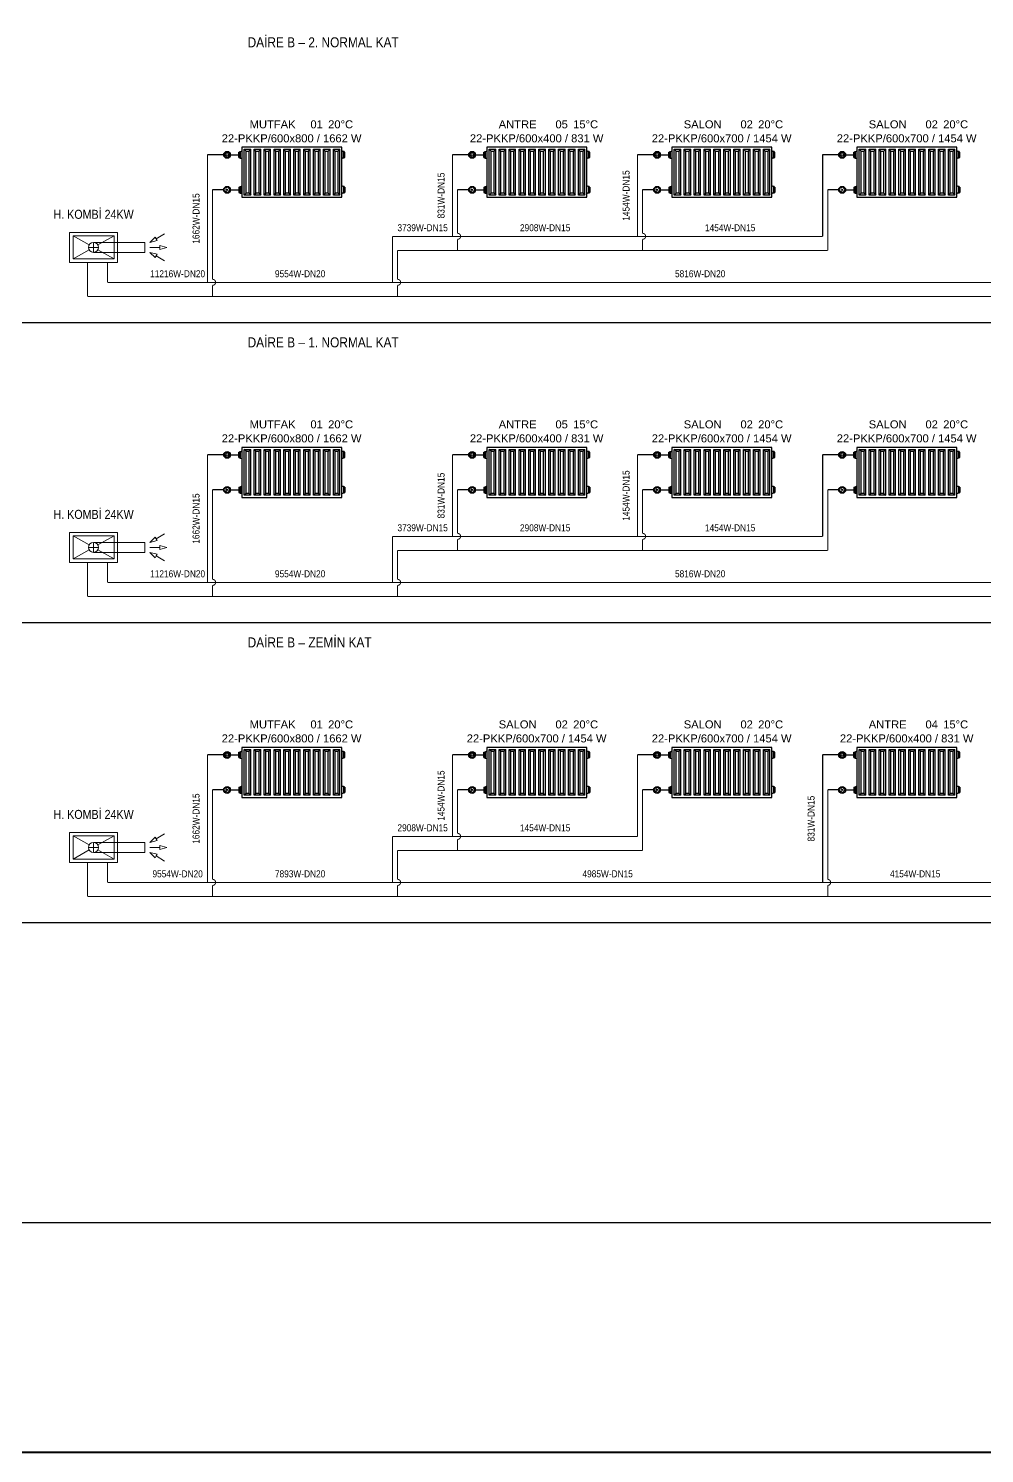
# Model space of a CAD drawing. Header units: centimetres. Extents: x -61 to 10101, y -10239 to 1521.
# Drawn here: x 3151 to 4107, y -4431 to -3006 of the extents above; entities that cross this region are included whole.
import ezdxf
from ezdxf.enums import TextEntityAlignment as Align

# ---------------------------------------------------------------- set-up
doc = ezdxf.new("R2010")
doc.units = ezdxf.units.CM
doc.linetypes.add('DASHED', pattern=[1.524, 1.27, -0.254])
doc.linetypes.add('ISITMA DONUS HATTI', pattern=[1.66, 1.57, -0.02, -0.07])
for name, color, linetype in [('MTY-ISITMA-DONUS-BORU', 30, 'ISITMA DONUS HATTI'), ('MTY-ISITMA-GIDIS-BORU', 10, 'Continuous'), ('MTY-RADYATÖR', 2, 'Continuous'), ('MTY-TEFRIS', 15, 'Continuous'), ('ROTAS-CIHAZ', 135, 'Continuous'), ('ROTAS-ISITMA-CAP', 41, 'Continuous'), ('ROTAS-ISITMA-DONUS', 30, 'DASHED'), ('ROTAS-ISITMA-GIDIS', 10, 'Continuous'), ('ROTAS-KAT-BANDI', 8, 'Continuous'), ('ROTAS-MASKE', 7, 'Continuous'), ('ROTAS-PAFTA', 7, 'Continuous'), ('ROTAS-RADYATOR', 2, 'Continuous'), ('ROTAS-YAZI', 7, 'Continuous')]:
    doc.layers.add(name, color=color, linetype=linetype)
doc.styles.add('MTYCAPLT', font='arial.ttf', dxfattribs={"width": 0.65, "height": 1})
doc.styles.add('ROTAS', font='arial.ttf')

# ---------------------------------------------------------------- blocks, each defined once
blk = doc.blocks.new('MTY-KOMBİ')
at = {"layer": 'MTY-TEFRIS', "color": 7, "lineweight": 20, "ltscale": 40}
for p, q in [((95, 28.6), (86.4, 23.6)), ((23.9, 20), (75.3, 20)), ((75.3, 20), (75.3, 10)), ((85.4, 25.3), (80.3, 20)), ((87.4, 21.8), (80.3, 20)), ((80.3, 15), (90.3, 15)), ((86.4, 23.6), (85.4, 25.3)), ((86.4, 23.6), (87.4, 21.8)), ((90.3, 15), (90.3, 17)), ((90.3, 17), (97.3, 15)), ((90.3, 15), (90.3, 13)), ((90.3, 13), (97.3, 15)), ((23.9, 10), (75.3, 10)), ((87.4, 8.2), (80.3, 10)), ((85.4, 4.7), (80.3, 10)), ((86.4, 6.5), (85.4, 4.7)), ((86.4, 6.5), (87.4, 8.2)), ((95, 1.4), (86.4, 6.5))]:
    blk.add_line(p, q, dxfattribs=at)
at = {"layer": 'MTY-TEFRIS', "color": 1, "lineweight": 20, "ltscale": 40}
for p, q in [((19.5, 17.5), (3.4, 26.6)), ((18.9, 15), (28.9, 15)), ((23.9, 20), (23.9, 10)), ((44.4, 26.6), (28.2, 17.5)), ((19.5, 12.5), (3.4, 3.4)), ((44.4, 3.4), (28.2, 12.5))]:
    blk.add_line(p, q, dxfattribs=at)
at = {"layer": 'MTY-TEFRIS', "color": 7, "lineweight": 20, "ltscale": 40}
blk.add_lwpolyline([(0, 0), (47.8, 0), (47.8, 30), (0, 30)], close=True, dxfattribs=at)
at = {"layer": 'MTY-TEFRIS', "color": 1, "lineweight": 20, "ltscale": 40}
blk.add_lwpolyline([(3.4, 3.4), (44.4, 3.4), (44.4, 26.6), (3.4, 26.6)], close=True, dxfattribs=at)
at = {"layer": 'MTY-TEFRIS', "color": 7, "lineweight": 20, "ltscale": 40}
blk.add_circle((23.9, 15), 5, dxfattribs=at)
blk = doc.blocks.new('MTY-RADYATOR KOLON')
at = {"layer": 'MTY-ISITMA-DONUS-BORU'}
for p, q in [((11, 22.5), (0, 22.5)), ((17.9, 22.5), (26.3, 22.5))]:
    blk.add_line(p, q, dxfattribs=at)
at = {"layer": 'MTY-ISITMA-GIDIS-BORU'}
for p, q in [((11, 57.5), (-5, 57.5)), ((17.9, 57.5), (26.3, 57.5))]:
    blk.add_line(p, q, dxfattribs=at)
at = {"layer": 'MTY-RADYATÖR', "color": 15}
for p, q in [((11.7, 57.5), (12.5, 57.5)), ((12.3, 58.4), (11.9, 58.5)), ((12.8, 59.1), (12.5, 59.4)), ((13.4, 60), (13.6, 59.6)), ((14.5, 60.2), (14.5, 59.4)), ((15.5, 60), (15.3, 59.6)), ((16.1, 59.1), (16.4, 59.4)), ((17.2, 57.5), (16.4, 57.5)), ((16.6, 58.4), (17, 58.5)), ((26.3, 60.2), (27.2, 60.2)), ((26.3, 58.8), (26.3, 60.2)), ((26.3, 58.8), (27.2, 58.8)), ((26.3, 56.2), (26.3, 58.8)), ((27.2, 60.2), (27.2, 60.7)), ((27.2, 60.7), (27.8, 60.7)), ((27.2, 58.8), (27.2, 60.2)), ((27.2, 56.2), (27.2, 58.8)), ((27.8, 60.9), (28.8, 61)), ((27.8, 60.7), (27.8, 60.9)), ((27.8, 54.3), (27.8, 60.7)), ((31.6, 17.2), (31.6, 63)), ((31.6, 63), (38.2, 63)), ((33.4, 61.3), (31.6, 63)), ((33.4, 19), (33.4, 61.3)), ((33.4, 61.3), (36.5, 61.3)), ((36.5, 61.3), (38.2, 63)), ((36.5, 19), (36.5, 61.3)), ((38.2, 17.2), (38.2, 63)), ((41.5, 17.2), (41.5, 63)), ((43.3, 61.3), (41.5, 63)), ((41.5, 63), (48.1, 63)), ((43.3, 19), (43.3, 61.3)), ((43.3, 61.3), (46.4, 61.3)), ((46.4, 61.3), (48.1, 63)), ((46.4, 19), (46.4, 61.3)), ((48.1, 17.2), (48.1, 63)), ((51.5, 17.2), (51.5, 63)), ((53.2, 61.3), (51.5, 63)), ((51.5, 63), (58, 63)), ((53.2, 19), (53.2, 61.3)), ((53.2, 61.3), (56.3, 61.3)), ((56.3, 61.3), (58, 63)), ((56.3, 19), (56.3, 61.3)), ((58, 17.2), (58, 63)), ((61.4, 17.2), (61.4, 63)), ((61.4, 63), (67.9, 63)), ((63.1, 61.3), (61.4, 63)), ((63.1, 19), (63.1, 61.3)), ((63.1, 61.3), (66.2, 61.3)), ((66.2, 61.3), (67.9, 63)), ((66.2, 19), (66.2, 61.3)), ((67.9, 17.2), (67.9, 63)), ((71.3, 17.2), (71.3, 63)), ((71.3, 63), (77.8, 63)), ((73, 61.3), (71.3, 63)), ((73, 19), (73, 61.3)), ((73, 61.3), (76.1, 61.3)), ((76.1, 61.3), (77.8, 63)), ((76.1, 19), (76.1, 61.3)), ((77.8, 17.2), (77.8, 63)), ((81.2, 17.2), (81.2, 63)), ((81.2, 63), (87.7, 63)), ((82.9, 61.3), (81.2, 63)), ((82.9, 19), (82.9, 61.3)), ((82.9, 61.3), (86, 61.3)), ((86, 61.3), (87.7, 63)), ((86, 19), (86, 61.3)), ((87.7, 17.2), (87.7, 63)), ((91.1, 17.2), (91.1, 63)), ((91.1, 63), (97.6, 63)), ((92.8, 61.3), (91.1, 63)), ((92.8, 19), (92.8, 61.3)), ((92.8, 61.3), (95.9, 61.3)), ((95.9, 61.3), (97.6, 63)), ((95.9, 19), (95.9, 61.3)), ((97.6, 17.2), (97.6, 63)), ((101, 17.2), (101, 63)), ((101, 63), (107.5, 63)), ((102.7, 61.3), (101, 63)), ((102.7, 19), (102.7, 61.3)), ((102.7, 61.3), (105.8, 61.3)), ((105.8, 61.3), (107.5, 63)), ((105.8, 19), (105.8, 61.3)), ((107.5, 17.2), (107.5, 63)), ((110.9, 17.2), (110.9, 63)), ((110.9, 63), (117.4, 63)), ((112.6, 61.3), (110.9, 63)), ((112.6, 19), (112.6, 61.3)), ((112.6, 61.3), (115.7, 61.3)), ((115.7, 61.3), (117.4, 63)), ((115.7, 19), (115.7, 61.3)), ((117.4, 17.2), (117.4, 63)), ((120.8, 17.2), (120.8, 63)), ((120.8, 63), (127.3, 63)), ((122.5, 61.3), (120.8, 63)), ((122.5, 19), (122.5, 61.3)), ((122.5, 61.3), (125.6, 61.3)), ((125.6, 61.3), (127.3, 63)), ((125.6, 19), (125.6, 61.3)), ((127.3, 17.2), (127.3, 63)), ((130.8, 60.9), (129.8, 61)), ((130.8, 60.7), (130.8, 60.9)), ((130.8, 54.3), (130.8, 60.7)), ((131.4, 60.7), (130.8, 60.7)), ((131.4, 60.2), (131.4, 60.7)), ((132.3, 60.2), (131.4, 60.2)), ((131.4, 58.8), (131.4, 60.2)), ((132.3, 58.8), (131.4, 58.8)), ((131.4, 56.2), (131.4, 58.8)), ((132.3, 58.8), (132.3, 60.2)), ((132.3, 56.2), (132.3, 58.8)), ((12.3, 56.6), (11.9, 56.5)), ((12.8, 55.9), (12.5, 55.6)), ((13.4, 55), (13.6, 55.4)), ((14.5, 54.8), (14.5, 55.6)), ((15.5, 55), (15.3, 55.4)), ((16.1, 55.9), (16.4, 55.6)), ((16.6, 56.6), (17, 56.5)), ((26.3, 56.2), (27.2, 56.2)), ((26.3, 54.8), (26.3, 56.2)), ((26.3, 54.8), (27.2, 54.8)), ((27.2, 54.8), (27.2, 56.2)), ((27.2, 54.3), (27.2, 54.8)), ((27.2, 54.3), (27.8, 54.3)), ((27.8, 54.1), (27.8, 54.3)), ((27.8, 54.1), (28.8, 54)), ((130.8, 54.1), (129.8, 54)), ((131.4, 54.3), (130.8, 54.3)), ((130.8, 54.1), (130.8, 54.3)), ((132.3, 56.2), (131.4, 56.2)), ((131.4, 54.8), (131.4, 56.2)), ((132.3, 54.8), (131.4, 54.8)), ((131.4, 54.3), (131.4, 54.8)), ((132.3, 54.8), (132.3, 56.2)), ((15.2, 22.5), (13.8, 22.5)), ((26.3, 25.2), (27.2, 25.2)), ((26.3, 25.2), (26.3, 23.8)), ((26.3, 23.8), (27.2, 23.8)), ((26.3, 23.8), (26.3, 21.2)), ((26.3, 21.2), (27.2, 21.2)), ((26.3, 21.2), (26.3, 19.8)), ((26.3, 19.8), (27.2, 19.8)), ((27.2, 25.7), (27.8, 25.7)), ((27.2, 25.7), (27.2, 25.2)), ((27.2, 25.2), (27.2, 23.8)), ((27.2, 23.8), (27.2, 21.2)), ((27.2, 21.2), (27.2, 19.8)), ((27.2, 19.8), (27.2, 19.3)), ((27.2, 19.3), (27.8, 19.3)), ((27.8, 25.9), (28.8, 26)), ((27.8, 25.9), (27.8, 25.7)), ((27.8, 25.7), (27.8, 19.3)), ((27.8, 19.3), (27.8, 19.1)), ((27.8, 19.1), (28.8, 19)), ((33.4, 19), (31.6, 17.2)), ((38.2, 17.2), (31.6, 17.2)), ((36.5, 19), (33.4, 19)), ((36.5, 19), (38.2, 17.2)), ((43.3, 19), (41.5, 17.2)), ((48.1, 17.2), (41.5, 17.2)), ((46.4, 19), (43.3, 19)), ((46.4, 19), (48.1, 17.2)), ((53.2, 19), (51.5, 17.2)), ((58, 17.2), (51.5, 17.2)), ((56.3, 19), (53.2, 19)), ((56.3, 19), (58, 17.2)), ((63.1, 19), (61.4, 17.2)), ((67.9, 17.2), (61.4, 17.2)), ((66.2, 19), (63.1, 19)), ((66.2, 19), (67.9, 17.2)), ((73, 19), (71.3, 17.2)), ((77.8, 17.2), (71.3, 17.2)), ((76.1, 19), (73, 19)), ((76.1, 19), (77.8, 17.2)), ((82.9, 19), (81.2, 17.2)), ((87.7, 17.2), (81.2, 17.2)), ((86, 19), (82.9, 19)), ((86, 19), (87.7, 17.2)), ((92.8, 19), (91.1, 17.2)), ((97.6, 17.2), (91.1, 17.2)), ((95.9, 19), (92.8, 19)), ((95.9, 19), (97.6, 17.2)), ((102.7, 19), (101, 17.2)), ((107.5, 17.2), (101, 17.2)), ((105.8, 19), (102.7, 19)), ((105.8, 19), (107.5, 17.2)), ((112.6, 19), (110.9, 17.2)), ((117.4, 17.2), (110.9, 17.2)), ((115.7, 19), (112.6, 19)), ((115.7, 19), (117.4, 17.2)), ((122.5, 19), (120.8, 17.2)), ((127.3, 17.2), (120.8, 17.2)), ((125.6, 19), (122.5, 19)), ((125.6, 19), (127.3, 17.2)), ((130.8, 25.9), (129.8, 26)), ((130.8, 19.1), (129.8, 19)), ((130.8, 25.9), (130.8, 25.7)), ((130.8, 25.7), (130.8, 19.3)), ((131.4, 25.7), (130.8, 25.7)), ((130.8, 19.3), (130.8, 19.1)), ((131.4, 19.3), (130.8, 19.3)), ((131.4, 25.7), (131.4, 25.2)), ((132.3, 25.2), (131.4, 25.2)), ((131.4, 25.2), (131.4, 23.8)), ((132.3, 23.8), (131.4, 23.8)), ((131.4, 23.8), (131.4, 21.2)), ((132.3, 21.2), (131.4, 21.2)), ((131.4, 21.2), (131.4, 19.8)), ((132.3, 19.8), (131.4, 19.8)), ((131.4, 19.8), (131.4, 19.3)), ((132.3, 25.2), (132.3, 23.8)), ((132.3, 23.8), (132.3, 21.2)), ((132.3, 21.2), (132.3, 19.8))]:
    blk.add_line(p, q, dxfattribs=at)
blk.add_lwpolyline([(129.3, 65), (29.3, 65), (29.3, 15), (129.3, 15)], close=True, dxfattribs=at)
for centre, radius in [((14.5, 57.5), 3.45), ((14.5, 57.5), 2.72), ((14.5, 57.5), 1.41), ((14.5, 22.5), 3.45), ((14.5, 22.5), 0.697)]:
    blk.add_circle(centre, radius, dxfattribs=at)
for centre, radius, start, end in [((28.7, 61.6), 0.575, 274, 350), ((129.8, 61.6), 0.575, 190, 266), ((28.7, 53.4), 0.575, 10, 86), ((129.8, 53.4), 0.575, 94, 170), ((12.6, 23.9), 0.622, 108, 180), ((10.3, 22.5), 2.15, 320.2532, 39.7468), ((12.6, 21.1), 0.622, 180, 252), ((12.5, 28.5), 4.01, 267.9571, 308.0429), ((13.1, 18.2), 2.44, 37.6114, 106.3886), ((15.2, 24.7), 0.622, 36, 108), ((15.2, 20.3), 0.622, 252, 324), ((18.5, 25.4), 2.8, 186.5365, 245.4635), ((18.3, 19.7), 2.6, 112.1116, 175.8884), ((16.8, 22.5), 0.622, 324, 36), ((28.7, 26.6), 0.575, 274, 350), ((28.7, 18.4), 0.575, 10, 86), ((129.8, 26.6), 0.575, 190, 266), ((129.8, 18.4), 0.575, 94, 170)]:
    blk.add_arc(centre, radius, start, end, dxfattribs=at)
at = {"layer": 'MTY-RADYATÖR', "color": 2, "style": 'MTYCAPLT', "width": 0.65}
for tag, p, height in [('MAHAL_001', (63.5, 86), 10), ('RAD_001', (69.6, 72.5), 10), ('NO_001', (33.9, 42.2), 15), ('DERECE_001', (86.3, 32.4), 10)]:
    blk.add_attdef(tag, p, '', height=height, dxfattribs=at)

msp = doc.modelspace()

# ---------------------------------------------------------------- linework, layer by layer
at = {"layer": 'ROTAS-ISITMA-DONUS', "ltscale": 12, "const_width": 1}
for points in [[(3335, -3274), (3335, -3263, 1), (3335, -3257), (3335, -3167.5)], [(3580, -3228), (3580, -3217, 1), (3580, -3211), (3580, -3167.5)], [(3765, -3228), (3765, -3217, 1), (3765, -3211), (3765, -3167.5)], [(3520, -3274), (3520, -3263, 1), (3520, -3257), (3520, -3228)], [(3335, -3574), (3335, -3563, 1), (3335, -3557), (3335, -3467.5)], [(3580, -3528), (3580, -3517, 1), (3580, -3511), (3580, -3467.5)], [(3765, -3528), (3765, -3517, 1), (3765, -3511), (3765, -3467.5)], [(3520, -3574), (3520, -3563, 1), (3520, -3557), (3520, -3528)], [(3335, -3874), (3335, -3863, 1), (3335, -3857), (3335, -3767.5)], [(3580, -3828), (3580, -3817, 1), (3580, -3811), (3580, -3767.5)], [(3950, -3874), (3950, -3863, 1), (3950, -3857), (3950, -3767.5)], [(3520, -3874), (3520, -3863, 1), (3520, -3857), (3520, -3828)]]:
    msp.add_lwpolyline(points, format="xyb", dxfattribs=at)
for points in [[(3950, -3228), (3950, -3167.5)], [(3520, -3228), (3950, -3228)], [(3210, -3240), (3210, -3274)], [(3210, -3274), (3270, -3274)], [(3270, -3274), (4690, -3274)], [(3950, -3528), (3950, -3467.5)], [(3520, -3528), (3950, -3528)], [(3210, -3540), (3210, -3574)], [(3210, -3574), (3270, -3574)], [(3270, -3574), (4690, -3574)], [(3765, -3828), (3765, -3767.5)], [(3520, -3828), (3765, -3828)], [(3210, -3840), (3210, -3874)], [(3210, -3874), (3270, -3874)], [(3270, -3874), (4505, -3874)]]:
    msp.add_lwpolyline(points, dxfattribs=at)
at = {"layer": 'ROTAS-ISITMA-GIDIS', "const_width": 1}
for points in [[(3330, -3260), (3330, -3132.5)], [(3575, -3214), (3575, -3132.5)], [(3760, -3214), (3760, -3132.5)], [(3945, -3214), (3945, -3132.5)], [(3515, -3260), (3515, -3214)], [(3515, -3214), (3945, -3214)], [(3230, -3240), (3230, -3260)], [(3230, -3260), (3270, -3260)], [(3270, -3260), (4685, -3260)], [(3330, -3560), (3330, -3432.5)], [(3575, -3514), (3575, -3432.5)], [(3760, -3514), (3760, -3432.5)], [(3945, -3514), (3945, -3432.5)], [(3515, -3560), (3515, -3514)], [(3515, -3514), (3945, -3514)], [(3230, -3540), (3230, -3560)], [(3230, -3560), (3270, -3560)], [(3270, -3560), (4685, -3560)], [(3330, -3860), (3330, -3732.5)], [(3575, -3814), (3575, -3732.5)], [(3760, -3814), (3760, -3732.5)], [(3945, -3860), (3945, -3732.5)], [(3515, -3860), (3515, -3814)], [(3515, -3814), (3760, -3814)], [(3230, -3840), (3230, -3860)], [(3230, -3860), (3270, -3860)], [(3270, -3860), (4500, -3860)]]:
    msp.add_lwpolyline(points, dxfattribs=at)
at = {"layer": 'ROTAS-KAT-BANDI'}
for points in [[(0, -3300), (5400, -3300)], [(0, -3600), (5400, -3600)], [(0, -3900), (5400, -3900)], [(0, -4200), (5400, -4200)]]:
    msp.add_lwpolyline(points, dxfattribs=at)

# ---------------------------------------------------------------- block references
at = {"layer": 'ROTAS-CIHAZ'}
for p in [(3192, -3240), (3192, -3540), (3192, -3840)]:
    msp.add_blockref('MTY-KOMBİ', p, dxfattribs=at)

# ---------------------------------------------------------------- wipeouts: each hides what was drawn before it
for points in [[(3367.5, -3030.5), (3489.8, -3030.5), (3489.8, -3015.5), (3367.5, -3015.5)], [(3352.4, -3122), (3471.6, -3122), (3471.6, -3110), (3352.4, -3110)], [(3599.8, -3122), (3714.2, -3122), (3714.2, -3110), (3599.8, -3110)], [(3782.4, -3122), (3901.6, -3122), (3901.6, -3110), (3782.4, -3110)], [(3967.4, -3122), (4086.6, -3122), (4086.6, -3110), (3967.4, -3110)], [(3181.7, -3198.8), (3245.8, -3198.8), (3245.8, -3185.2), (3181.7, -3185.2)], [(3367.5, -3330.5), (3489.8, -3330.5), (3489.8, -3315.5), (3367.5, -3315.5)], [(3352.4, -3422), (3471.6, -3422), (3471.6, -3410), (3352.4, -3410)], [(3599.8, -3422), (3714.2, -3422), (3714.2, -3410), (3599.8, -3410)], [(3782.4, -3422), (3901.6, -3422), (3901.6, -3410), (3782.4, -3410)], [(3967.4, -3422), (4086.6, -3422), (4086.6, -3410), (3967.4, -3410)], [(3181.7, -3498.8), (3245.8, -3498.8), (3245.8, -3485.2), (3181.7, -3485.2)], [(3367.5, -3630.5), (3469.4, -3630.5), (3469.4, -3615.5), (3367.5, -3615.5)], [(3352.4, -3722), (3471.6, -3722), (3471.6, -3710), (3352.4, -3710)], [(3597.4, -3722), (3716.6, -3722), (3716.6, -3710), (3597.4, -3710)], [(3782.4, -3722), (3901.6, -3722), (3901.6, -3710), (3782.4, -3710)], [(3969.8, -3722), (4084.2, -3722), (4084.2, -3710), (3969.8, -3710)], [(3181.7, -3798.8), (3245.8, -3798.8), (3245.8, -3785.2), (3181.7, -3785.2)]]:
    msp.add_wipeout(points).dxf.layer = 'ROTAS-MASKE'

# ---------------------------------------------------------------- next in the draw order: texts
at = {"layer": 'ROTAS-CIHAZ', "style": 'ROTAS', "width": 0.85}
for p in [(3216, -3192), (3216, -3492), (3216, -3792)]:
    msp.add_text('H. KOMBİ 24KW', height=9, dxfattribs=at).set_placement(p, align=Align.MIDDLE_CENTER)
at = {"layer": 'ROTAS-YAZI', "style": 'ROTAS', "width": 0.85}
for s, p in [('DAİRE B – 2. NORMAL KAT', (3370, -3028)), ('DAİRE B – 1. NORMAL KAT', (3370, -3328)), ('DAİRE B – ZEMİN KAT', (3370, -3628))]:
    msp.add_text(s, height=10, dxfattribs=at).set_placement(p, align=Align.BOTTOM_LEFT)

# ---------------------------------------------------------------- next in the draw order: wipeouts: each hides what was drawn before it
for points in [[(3376.6, -3108), (3409.4, -3108), (3409.4, -3096), (3376.6, -3096)], [(3430.2, -3108), (3443.8, -3108), (3443.8, -3096), (3430.2, -3096)], [(3624, -3108), (3652, -3108), (3652, -3096), (3624, -3096)], [(3675.2, -3108), (3688.8, -3108), (3688.8, -3096), (3675.2, -3096)], [(3809, -3108), (3837, -3108), (3837, -3096), (3809, -3096)], [(3860.2, -3108), (3873.8, -3108), (3873.8, -3096), (3860.2, -3096)], [(3994, -3108), (4022, -3108), (4022, -3096), (3994, -3096)], [(4045.2, -3108), (4058.8, -3108), (4058.8, -3096), (4045.2, -3096)], [(3646.2, -3212.8), (3685.3, -3212.8), (3685.3, -3202.2), (3646.2, -3202.2)], [(3831.2, -3212.8), (3870.3, -3212.8), (3870.3, -3202.2), (3831.2, -3202.2)], [(3276.9, -3258.8), (3319.6, -3258.8), (3319.6, -3248.2), (3276.9, -3248.2)], [(3401.2, -3258.8), (3440.3, -3258.8), (3440.3, -3248.2), (3401.2, -3248.2)], [(3801.2, -3258.8), (3840.3, -3258.8), (3840.3, -3248.2), (3801.2, -3248.2)], [(3376.6, -3408), (3409.4, -3408), (3409.4, -3396), (3376.6, -3396)], [(3430.2, -3408), (3443.8, -3408), (3443.8, -3396), (3430.2, -3396)], [(3624, -3408), (3652, -3408), (3652, -3396), (3624, -3396)], [(3675.2, -3408), (3688.8, -3408), (3688.8, -3396), (3675.2, -3396)], [(3809, -3408), (3837, -3408), (3837, -3396), (3809, -3396)], [(3860.2, -3408), (3873.8, -3408), (3873.8, -3396), (3860.2, -3396)], [(3994, -3408), (4022, -3408), (4022, -3396), (3994, -3396)], [(4045.2, -3408), (4058.8, -3408), (4058.8, -3396), (4045.2, -3396)], [(3646.2, -3512.8), (3685.3, -3512.8), (3685.3, -3502.2), (3646.2, -3502.2)], [(3831.2, -3512.8), (3870.3, -3512.8), (3870.3, -3502.2), (3831.2, -3502.2)], [(3276.9, -3558.8), (3319.6, -3558.8), (3319.6, -3548.2), (3276.9, -3548.2)], [(3401.2, -3558.8), (3440.3, -3558.8), (3440.3, -3548.2), (3401.2, -3548.2)], [(3801.2, -3558.8), (3840.3, -3558.8), (3840.3, -3548.2), (3801.2, -3548.2)], [(3376.6, -3708), (3409.4, -3708), (3409.4, -3696), (3376.6, -3696)], [(3430.2, -3708), (3443.8, -3708), (3443.8, -3696), (3430.2, -3696)], [(3624, -3708), (3652, -3708), (3652, -3696), (3624, -3696)], [(3675.2, -3708), (3688.8, -3708), (3688.8, -3696), (3675.2, -3696)], [(3809, -3708), (3837, -3708), (3837, -3696), (3809, -3696)], [(3860.2, -3708), (3873.8, -3708), (3873.8, -3696), (3860.2, -3696)], [(3994, -3708), (4022, -3708), (4022, -3696), (3994, -3696)], [(4045.2, -3708), (4058.8, -3708), (4058.8, -3696), (4045.2, -3696)], [(3646.2, -3812.8), (3685.3, -3812.8), (3685.3, -3802.2), (3646.2, -3802.2)], [(3278.7, -3858.8), (3317.8, -3858.8), (3317.8, -3848.2), (3278.7, -3848.2)], [(3401.2, -3858.8), (3440.3, -3858.8), (3440.3, -3848.2), (3401.2, -3848.2)], [(3708.7, -3858.8), (3747.8, -3858.8), (3747.8, -3848.2), (3708.7, -3848.2)], [(4016.2, -3858.8), (4055.3, -3858.8), (4055.3, -3848.2), (4016.2, -3848.2)]]:
    msp.add_wipeout(points).dxf.layer = 'ROTAS-MASKE'

# ---------------------------------------------------------------- next in the draw order: texts
at = {"layer": 'ROTAS-ISITMA-CAP', "style": 'ROTAS', "width": 0.85}
for s, p in [('2908W-DN15', (3667.5, -3211)), ('1454W-DN15', (3852.5, -3211)), ('11216W-DN20', (3300, -3257)), ('9554W-DN20', (3422.5, -3257)), ('5816W-DN20', (3822.5, -3257)), ('2908W-DN15', (3667.5, -3511)), ('1454W-DN15', (3852.5, -3511)), ('11216W-DN20', (3300, -3557)), ('9554W-DN20', (3422.5, -3557)), ('5816W-DN20', (3822.5, -3557)), ('1454W-DN15', (3667.5, -3811)), ('9554W-DN20', (3300, -3857)), ('7893W-DN20', (3422.5, -3857)), ('4985W-DN15', (3730, -3857)), ('4154W-DN15', (4037.5, -3857))]:
    msp.add_text(s, height=7, dxfattribs=at).set_placement(p, align=Align.BOTTOM_CENTER)

# ---------------------------------------------------------------- next in the draw order: wipeouts: each hides what was drawn before it
for points in [[(3449.4, -3108), (3472.6, -3108), (3472.6, -3096), (3449.4, -3096)], [(3694.4, -3108), (3717.6, -3108), (3717.6, -3096), (3694.4, -3096)], [(3879.4, -3108), (3902.6, -3108), (3902.6, -3096), (3879.4, -3096)], [(4064.4, -3108), (4087.6, -3108), (4087.6, -3096), (4064.4, -3096)], [(3449.4, -3408), (3472.6, -3408), (3472.6, -3396), (3449.4, -3396)], [(3694.4, -3408), (3717.6, -3408), (3717.6, -3396), (3694.4, -3396)], [(3879.4, -3408), (3902.6, -3408), (3902.6, -3396), (3879.4, -3396)], [(4064.4, -3408), (4087.6, -3408), (4087.6, -3396), (4064.4, -3396)], [(3449.4, -3708), (3472.6, -3708), (3472.6, -3696), (3449.4, -3696)], [(3694.4, -3708), (3717.6, -3708), (3717.6, -3696), (3694.4, -3696)], [(3879.4, -3708), (3902.6, -3708), (3902.6, -3696), (3879.4, -3696)], [(4064.4, -3708), (4087.6, -3708), (4087.6, -3696), (4064.4, -3696)]]:
    msp.add_wipeout(points).dxf.layer = 'ROTAS-MASKE'

# ---------------------------------------------------------------- next in the draw order: block references
at = {"layer": 'ROTAS-RADYATOR'}
ref = msp.add_blockref('MTY-RADYATOR KOLON', (3335, -3190), dxfattribs=at)
ref.add_attrib('RAD_001', '22-PKKP/600x800 / 1662 W', dxfattribs={"layer": 'MTY-RADYATÖR', "color": 2, "height": 8, "style": 'MTYCAPLT'}).set_placement((3414, -3116), align=Align.MIDDLE_CENTER)
ref.add_attrib('NO_001', '01', dxfattribs={"layer": 'MTY-RADYATÖR', "color": 2, "height": 8, "style": 'MTYCAPLT'}).set_placement((3439, -3102), align=Align.MIDDLE_CENTER)
ref.add_attrib('DERECE_001', '20°C', dxfattribs={"layer": 'MTY-RADYATÖR', "color": 2, "height": 8, "style": 'MTYCAPLT'}).set_placement((3463, -3102), align=Align.MIDDLE_CENTER)
ref.add_attrib('MAHAL_001', 'MUTFAK', dxfattribs={"layer": 'MTY-RADYATÖR', "color": 2, "height": 8, "style": 'MTYCAPLT'}).set_placement((3395, -3102), align=Align.MIDDLE_CENTER)
ref = msp.add_blockref('MTY-RADYATOR KOLON', (3580, -3190), dxfattribs=at)
ref.add_attrib('RAD_001', '22-PKKP/600x400 / 831 W', dxfattribs={"layer": 'MTY-RADYATÖR', "color": 2, "height": 8, "style": 'MTYCAPLT'}).set_placement((3659, -3116), align=Align.MIDDLE_CENTER)
ref.add_attrib('NO_001', '05', dxfattribs={"layer": 'MTY-RADYATÖR', "color": 2, "height": 8, "style": 'MTYCAPLT'}).set_placement((3684, -3102), align=Align.MIDDLE_CENTER)
ref.add_attrib('DERECE_001', '15°C', dxfattribs={"layer": 'MTY-RADYATÖR', "color": 2, "height": 8, "style": 'MTYCAPLT'}).set_placement((3708, -3102), align=Align.MIDDLE_CENTER)
ref.add_attrib('MAHAL_001', 'ANTRE', dxfattribs={"layer": 'MTY-RADYATÖR', "color": 2, "height": 8, "style": 'MTYCAPLT'}).set_placement((3640, -3102), align=Align.MIDDLE_CENTER)
ref = msp.add_blockref('MTY-RADYATOR KOLON', (3765, -3190), dxfattribs=at)
ref.add_attrib('RAD_001', '22-PKKP/600x700 / 1454 W', dxfattribs={"layer": 'MTY-RADYATÖR', "color": 2, "height": 8, "style": 'MTYCAPLT'}).set_placement((3844, -3116), align=Align.MIDDLE_CENTER)
ref.add_attrib('NO_001', '02', dxfattribs={"layer": 'MTY-RADYATÖR', "color": 2, "height": 8, "style": 'MTYCAPLT'}).set_placement((3869, -3102), align=Align.MIDDLE_CENTER)
ref.add_attrib('DERECE_001', '20°C', dxfattribs={"layer": 'MTY-RADYATÖR', "color": 2, "height": 8, "style": 'MTYCAPLT'}).set_placement((3893, -3102), align=Align.MIDDLE_CENTER)
ref.add_attrib('MAHAL_001', 'SALON', dxfattribs={"layer": 'MTY-RADYATÖR', "color": 2, "height": 8, "style": 'MTYCAPLT'}).set_placement((3825, -3102), align=Align.MIDDLE_CENTER)
ref = msp.add_blockref('MTY-RADYATOR KOLON', (3950, -3190), dxfattribs=at)
ref.add_attrib('RAD_001', '22-PKKP/600x700 / 1454 W', dxfattribs={"layer": 'MTY-RADYATÖR', "color": 2, "height": 8, "style": 'MTYCAPLT'}).set_placement((4029, -3116), align=Align.MIDDLE_CENTER)
ref.add_attrib('NO_001', '02', dxfattribs={"layer": 'MTY-RADYATÖR', "color": 2, "height": 8, "style": 'MTYCAPLT'}).set_placement((4054, -3102), align=Align.MIDDLE_CENTER)
ref.add_attrib('DERECE_001', '20°C', dxfattribs={"layer": 'MTY-RADYATÖR', "color": 2, "height": 8, "style": 'MTYCAPLT'}).set_placement((4078, -3102), align=Align.MIDDLE_CENTER)
ref.add_attrib('MAHAL_001', 'SALON', dxfattribs={"layer": 'MTY-RADYATÖR', "color": 2, "height": 8, "style": 'MTYCAPLT'}).set_placement((4010, -3102), align=Align.MIDDLE_CENTER)
ref = msp.add_blockref('MTY-RADYATOR KOLON', (3335, -3490), dxfattribs=at)
ref.add_attrib('RAD_001', '22-PKKP/600x800 / 1662 W', dxfattribs={"layer": 'MTY-RADYATÖR', "color": 2, "height": 8, "style": 'MTYCAPLT'}).set_placement((3414, -3416), align=Align.MIDDLE_CENTER)
ref.add_attrib('NO_001', '01', dxfattribs={"layer": 'MTY-RADYATÖR', "color": 2, "height": 8, "style": 'MTYCAPLT'}).set_placement((3439, -3402), align=Align.MIDDLE_CENTER)
ref.add_attrib('DERECE_001', '20°C', dxfattribs={"layer": 'MTY-RADYATÖR', "color": 2, "height": 8, "style": 'MTYCAPLT'}).set_placement((3463, -3402), align=Align.MIDDLE_CENTER)
ref.add_attrib('MAHAL_001', 'MUTFAK', dxfattribs={"layer": 'MTY-RADYATÖR', "color": 2, "height": 8, "style": 'MTYCAPLT'}).set_placement((3395, -3402), align=Align.MIDDLE_CENTER)
ref = msp.add_blockref('MTY-RADYATOR KOLON', (3580, -3490), dxfattribs=at)
ref.add_attrib('RAD_001', '22-PKKP/600x400 / 831 W', dxfattribs={"layer": 'MTY-RADYATÖR', "color": 2, "height": 8, "style": 'MTYCAPLT'}).set_placement((3659, -3416), align=Align.MIDDLE_CENTER)
ref.add_attrib('NO_001', '05', dxfattribs={"layer": 'MTY-RADYATÖR', "color": 2, "height": 8, "style": 'MTYCAPLT'}).set_placement((3684, -3402), align=Align.MIDDLE_CENTER)
ref.add_attrib('DERECE_001', '15°C', dxfattribs={"layer": 'MTY-RADYATÖR', "color": 2, "height": 8, "style": 'MTYCAPLT'}).set_placement((3708, -3402), align=Align.MIDDLE_CENTER)
ref.add_attrib('MAHAL_001', 'ANTRE', dxfattribs={"layer": 'MTY-RADYATÖR', "color": 2, "height": 8, "style": 'MTYCAPLT'}).set_placement((3640, -3402), align=Align.MIDDLE_CENTER)
ref = msp.add_blockref('MTY-RADYATOR KOLON', (3765, -3490), dxfattribs=at)
ref.add_attrib('RAD_001', '22-PKKP/600x700 / 1454 W', dxfattribs={"layer": 'MTY-RADYATÖR', "color": 2, "height": 8, "style": 'MTYCAPLT'}).set_placement((3844, -3416), align=Align.MIDDLE_CENTER)
ref.add_attrib('NO_001', '02', dxfattribs={"layer": 'MTY-RADYATÖR', "color": 2, "height": 8, "style": 'MTYCAPLT'}).set_placement((3869, -3402), align=Align.MIDDLE_CENTER)
ref.add_attrib('DERECE_001', '20°C', dxfattribs={"layer": 'MTY-RADYATÖR', "color": 2, "height": 8, "style": 'MTYCAPLT'}).set_placement((3893, -3402), align=Align.MIDDLE_CENTER)
ref.add_attrib('MAHAL_001', 'SALON', dxfattribs={"layer": 'MTY-RADYATÖR', "color": 2, "height": 8, "style": 'MTYCAPLT'}).set_placement((3825, -3402), align=Align.MIDDLE_CENTER)
ref = msp.add_blockref('MTY-RADYATOR KOLON', (3950, -3490), dxfattribs=at)
ref.add_attrib('RAD_001', '22-PKKP/600x700 / 1454 W', dxfattribs={"layer": 'MTY-RADYATÖR', "color": 2, "height": 8, "style": 'MTYCAPLT'}).set_placement((4029, -3416), align=Align.MIDDLE_CENTER)
ref.add_attrib('NO_001', '02', dxfattribs={"layer": 'MTY-RADYATÖR', "color": 2, "height": 8, "style": 'MTYCAPLT'}).set_placement((4054, -3402), align=Align.MIDDLE_CENTER)
ref.add_attrib('DERECE_001', '20°C', dxfattribs={"layer": 'MTY-RADYATÖR', "color": 2, "height": 8, "style": 'MTYCAPLT'}).set_placement((4078, -3402), align=Align.MIDDLE_CENTER)
ref.add_attrib('MAHAL_001', 'SALON', dxfattribs={"layer": 'MTY-RADYATÖR', "color": 2, "height": 8, "style": 'MTYCAPLT'}).set_placement((4010, -3402), align=Align.MIDDLE_CENTER)
ref = msp.add_blockref('MTY-RADYATOR KOLON', (3335, -3790), dxfattribs=at)
ref.add_attrib('RAD_001', '22-PKKP/600x800 / 1662 W', dxfattribs={"layer": 'MTY-RADYATÖR', "color": 2, "height": 8, "style": 'MTYCAPLT'}).set_placement((3414, -3716), align=Align.MIDDLE_CENTER)
ref.add_attrib('NO_001', '01', dxfattribs={"layer": 'MTY-RADYATÖR', "color": 2, "height": 8, "style": 'MTYCAPLT'}).set_placement((3439, -3702), align=Align.MIDDLE_CENTER)
ref.add_attrib('DERECE_001', '20°C', dxfattribs={"layer": 'MTY-RADYATÖR', "color": 2, "height": 8, "style": 'MTYCAPLT'}).set_placement((3463, -3702), align=Align.MIDDLE_CENTER)
ref.add_attrib('MAHAL_001', 'MUTFAK', dxfattribs={"layer": 'MTY-RADYATÖR', "color": 2, "height": 8, "style": 'MTYCAPLT'}).set_placement((3395, -3702), align=Align.MIDDLE_CENTER)
ref = msp.add_blockref('MTY-RADYATOR KOLON', (3580, -3790), dxfattribs=at)
ref.add_attrib('RAD_001', '22-PKKP/600x700 / 1454 W', dxfattribs={"layer": 'MTY-RADYATÖR', "color": 2, "height": 8, "style": 'MTYCAPLT'}).set_placement((3659, -3716), align=Align.MIDDLE_CENTER)
ref.add_attrib('NO_001', '02', dxfattribs={"layer": 'MTY-RADYATÖR', "color": 2, "height": 8, "style": 'MTYCAPLT'}).set_placement((3684, -3702), align=Align.MIDDLE_CENTER)
ref.add_attrib('DERECE_001', '20°C', dxfattribs={"layer": 'MTY-RADYATÖR', "color": 2, "height": 8, "style": 'MTYCAPLT'}).set_placement((3708, -3702), align=Align.MIDDLE_CENTER)
ref.add_attrib('MAHAL_001', 'SALON', dxfattribs={"layer": 'MTY-RADYATÖR', "color": 2, "height": 8, "style": 'MTYCAPLT'}).set_placement((3640, -3702), align=Align.MIDDLE_CENTER)
ref = msp.add_blockref('MTY-RADYATOR KOLON', (3765, -3790), dxfattribs=at)
ref.add_attrib('RAD_001', '22-PKKP/600x700 / 1454 W', dxfattribs={"layer": 'MTY-RADYATÖR', "color": 2, "height": 8, "style": 'MTYCAPLT'}).set_placement((3844, -3716), align=Align.MIDDLE_CENTER)
ref.add_attrib('NO_001', '02', dxfattribs={"layer": 'MTY-RADYATÖR', "color": 2, "height": 8, "style": 'MTYCAPLT'}).set_placement((3869, -3702), align=Align.MIDDLE_CENTER)
ref.add_attrib('DERECE_001', '20°C', dxfattribs={"layer": 'MTY-RADYATÖR', "color": 2, "height": 8, "style": 'MTYCAPLT'}).set_placement((3893, -3702), align=Align.MIDDLE_CENTER)
ref.add_attrib('MAHAL_001', 'SALON', dxfattribs={"layer": 'MTY-RADYATÖR', "color": 2, "height": 8, "style": 'MTYCAPLT'}).set_placement((3825, -3702), align=Align.MIDDLE_CENTER)
ref = msp.add_blockref('MTY-RADYATOR KOLON', (3950, -3790), dxfattribs=at)
ref.add_attrib('RAD_001', '22-PKKP/600x400 / 831 W', dxfattribs={"layer": 'MTY-RADYATÖR', "color": 2, "height": 8, "style": 'MTYCAPLT'}).set_placement((4029, -3716), align=Align.MIDDLE_CENTER)
ref.add_attrib('NO_001', '04', dxfattribs={"layer": 'MTY-RADYATÖR', "color": 2, "height": 8, "style": 'MTYCAPLT'}).set_placement((4054, -3702), align=Align.MIDDLE_CENTER)
ref.add_attrib('DERECE_001', '15°C', dxfattribs={"layer": 'MTY-RADYATÖR', "color": 2, "height": 8, "style": 'MTYCAPLT'}).set_placement((4078, -3702), align=Align.MIDDLE_CENTER)
ref.add_attrib('MAHAL_001', 'ANTRE', dxfattribs={"layer": 'MTY-RADYATÖR', "color": 2, "height": 8, "style": 'MTYCAPLT'}).set_placement((4010, -3702), align=Align.MIDDLE_CENTER)

# ---------------------------------------------------------------- next in the draw order: wipeouts: each hides what was drawn before it
for points in [[(3570.8, -3192.8), (3570.8, -3157.2), (3560.2, -3157.2), (3560.2, -3192.8)], [(3755.8, -3194.6), (3755.8, -3155.4), (3745.2, -3155.4), (3745.2, -3194.6)], [(3325.8, -3217.6), (3325.8, -3178.4), (3315.2, -3178.4), (3315.2, -3217.6)], [(3570.8, -3492.8), (3570.8, -3457.2), (3560.2, -3457.2), (3560.2, -3492.8)], [(3755.8, -3494.6), (3755.8, -3455.4), (3745.2, -3455.4), (3745.2, -3494.6)], [(3325.8, -3517.6), (3325.8, -3478.4), (3315.2, -3478.4), (3315.2, -3517.6)], [(3570.8, -3794.6), (3570.8, -3755.4), (3560.2, -3755.4), (3560.2, -3794.6)], [(3325.8, -3817.6), (3325.8, -3778.4), (3315.2, -3778.4), (3315.2, -3817.6)], [(3940.8, -3815.8), (3940.8, -3780.2), (3930.2, -3780.2), (3930.2, -3815.8)]]:
    msp.add_wipeout(points).dxf.layer = 'ROTAS-MASKE'

# ---------------------------------------------------------------- next in the draw order: texts
at = {"layer": 'ROTAS-ISITMA-CAP', "style": 'ROTAS', "width": 0.85}
for s, p in [('1454W-DN15', (3754, -3173.2)), ('831W-DN15', (3569, -3173.2)), ('1662W-DN15', (3324, -3196.2)), ('831W-DN15', (3569, -3473.2)), ('1454W-DN15', (3754, -3473.2)), ('1662W-DN15', (3324, -3496.2)), ('1454W-DN15', (3569, -3773.2)), ('1662W-DN15', (3324, -3796.2)), ('831W-DN15', (3939, -3796.2))]:
    msp.add_text(s, height=7, rotation=90, dxfattribs=at).set_placement(p, align=Align.BOTTOM_CENTER)

# ---------------------------------------------------------------- next in the draw order: wipeouts: each hides what was drawn before it
for points in [[(3523.7, -3212.8), (3562.8, -3212.8), (3562.8, -3202.2), (3523.7, -3202.2)], [(3523.7, -3512.8), (3562.8, -3512.8), (3562.8, -3502.2), (3523.7, -3502.2)], [(3523.7, -3812.8), (3562.8, -3812.8), (3562.8, -3802.2), (3523.7, -3802.2)]]:
    msp.add_wipeout(points).dxf.layer = 'ROTAS-MASKE'

# ---------------------------------------------------------------- next in the draw order: linework, layer by layer
at = {"layer": 'ROTAS-PAFTA', "const_width": 2}
msp.add_lwpolyline([(-40, -4430), (5440, -4430), (5440, -1580), (-40, -1580)], close=True, dxfattribs=at)

# ---------------------------------------------------------------- next in the draw order: texts
at = {"layer": 'ROTAS-ISITMA-CAP', "style": 'ROTAS', "width": 0.85}
for s, p in [('3739W-DN15', (3545, -3211)), ('3739W-DN15', (3545, -3511)), ('2908W-DN15', (3545, -3811))]:
    msp.add_text(s, height=7, dxfattribs=at).set_placement(p, align=Align.BOTTOM_CENTER)

doc.saveas('drawing.dxf')
